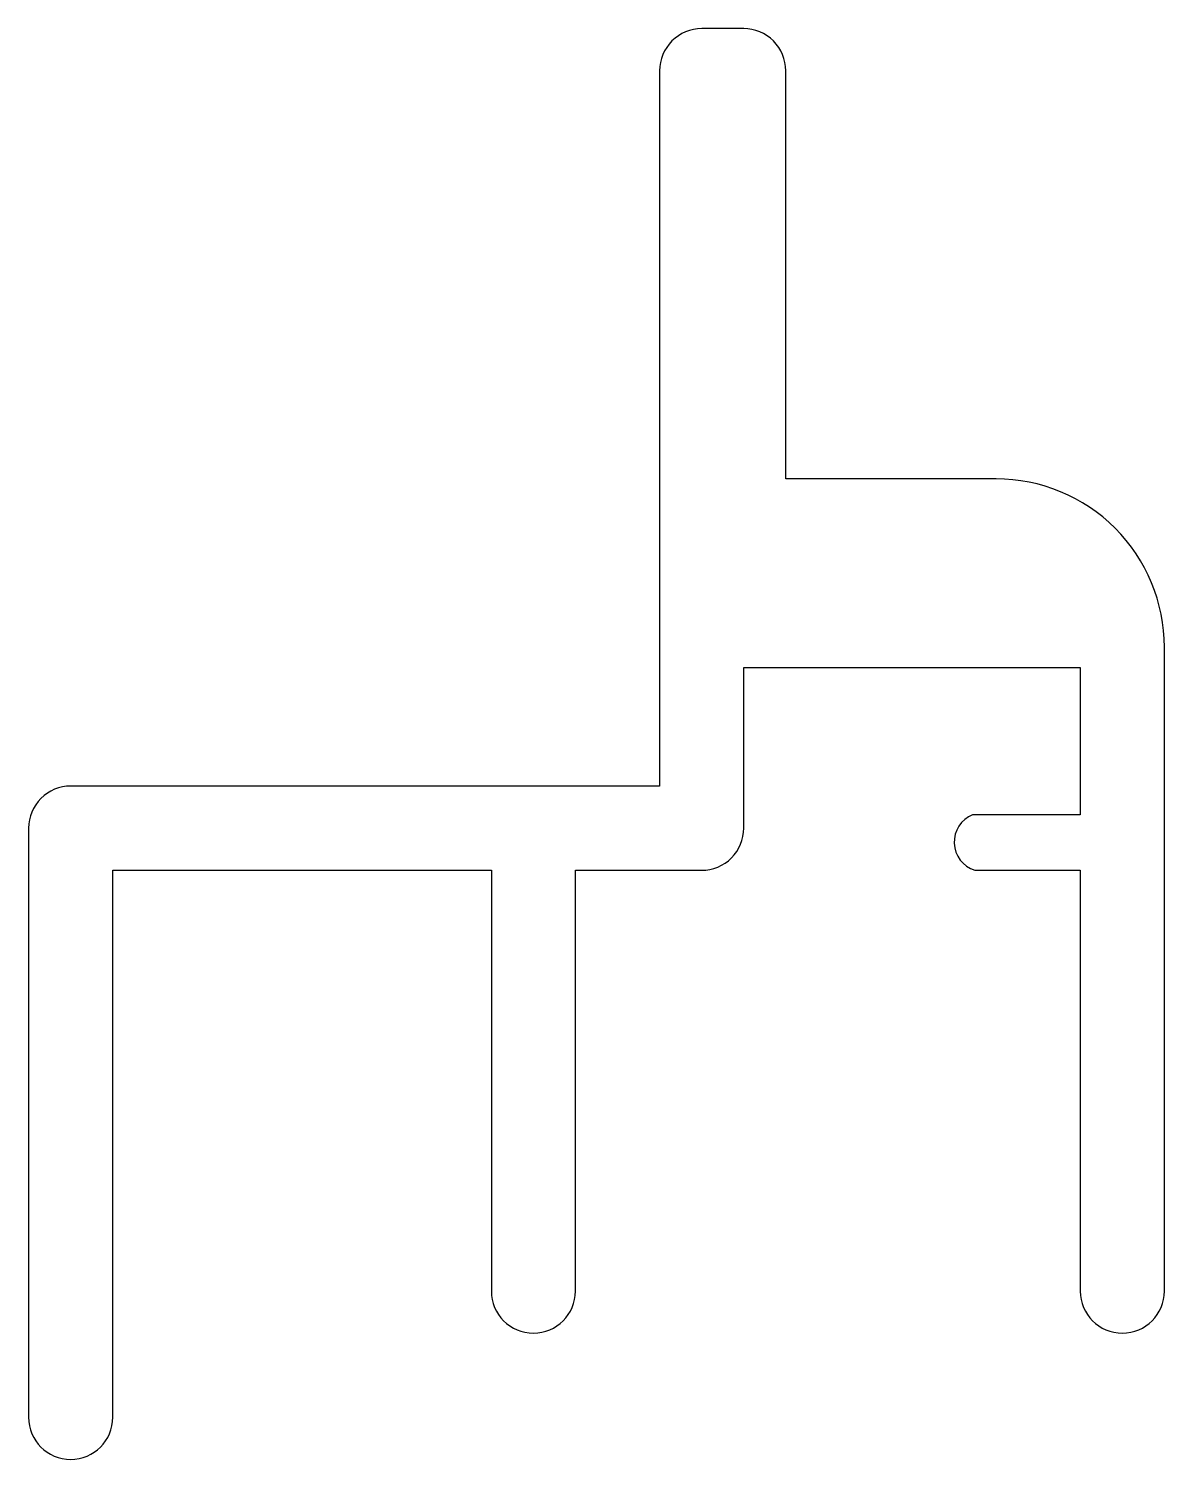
# Model space of a CAD drawing. Extents: x 1417.1 to 1444.1, y -31.5 to 2.5.
import ezdxf

# ---------------------------------------------------------------- set-up
doc = ezdxf.new("R2010")
doc.units = 0
doc.header["$LTSCALE"] = 15
doc.layers.get('0').update_dxf_attribs({"linetype": 'CONTINUOUS'})

msp = doc.modelspace()

# ---------------------------------------------------------------- linework, layer by layer
msp.add_lwpolyline([(1435.084, -8.204), (1435.084, 1.496, 0.414214), (1434.084, 2.496), (1433.084, 2.496, 0.414214), (1432.084, 1.496), (1432.084, -15.504), (1418.084, -15.504, 0.414214), (1417.084, -16.504), (1417.084, -30.504, 1), (1419.084, -30.504), (1419.084, -17.504), (1428.084, -17.504), (1428.084, -27.504, 1), (1430.084, -27.504), (1430.084, -17.504), (1433.084, -17.504, 0.414214), (1434.084, -16.504), (1434.084, -12.689), (1442.084, -12.689), (1442.084, -16.189), (1439.524, -16.189, 0.701874), (1439.574, -17.504), (1442.084, -17.504), (1442.084, -27.504, 1), (1444.084, -27.504), (1444.084, -12.204, 0.414214), (1440.084, -8.204)], format="xyb", close=True)

doc.saveas('drawing.dxf')
